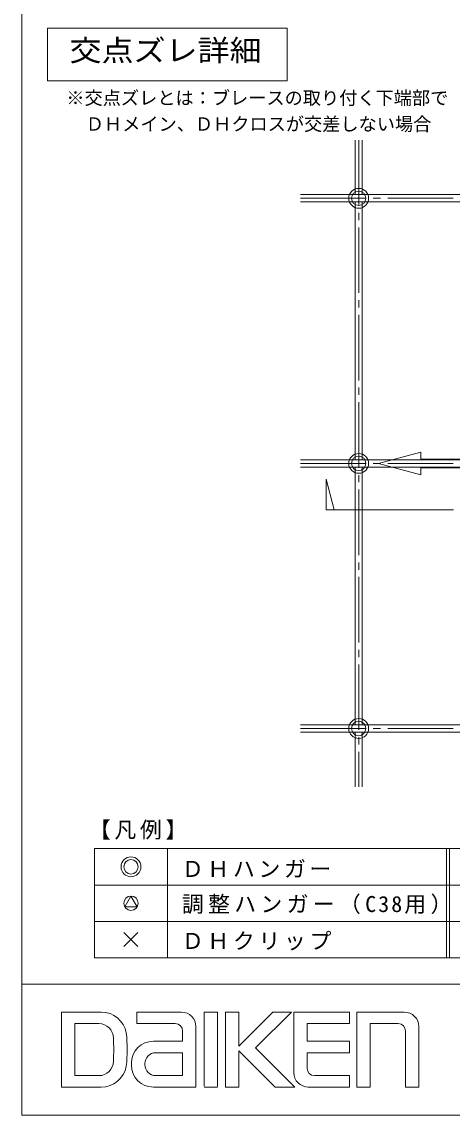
# Model space of a CAD drawing. Units: millimetres on the paper, enlarged 10 times, with parts at other scales. Extents: x -2077 to 2023, y -1433 to 1417.
# Drawn here: x -2077 to -1486, y -1433 to 68 of the extents above; entities that cross this region are included whole.
import ezdxf
from ezdxf.enums import TextEntityAlignment as Align

# ---------------------------------------------------------------- set-up
doc = ezdxf.new("R2010")
doc.units = ezdxf.units.MM
doc.header["$LTSCALE"] = 10
doc.linetypes.add('CHAIN2', pattern=[12, 9, -1, 1, -1])
doc.linetypes.add('DOUBLE_CHAIN1', pattern=[8.8, 5, -1, 0.6, -0.6, 0.6, -1])
for name, color, linetype, lineweight in [('0-0_基本', 7, 'Continuous', 9), ('0-1_軸組', 7, 'Continuous', 9), ('0-2_インサート', 7, 'Continuous', 9), ('0-3_文字', 7, 'Continuous', 9), ('0-4_ブレース', 7, 'Continuous', 9), ('F-0_図枠', 7, 'Continuous', 9)]:
    doc.layers.add(name, color=color, linetype=linetype, lineweight=lineweight)
doc.styles.add('ＭＳ ゴシック', font='')
doc.styles.get('ＭＳ ゴシック').set_extended_font_data('MS Gothic')

msp = doc.modelspace()

# ---------------------------------------------------------------- linework, layer by layer
at = {"layer": '0-0_基本', "color": 4, "linetype": 'CHAIN2'}
for p, q in [((-1614.39, -93.86), (-1614.39, -981.86)), ((-1694.39, -173.86), (-806.39, -173.86)), ((-1694.39, -537.86), (-806.39, -537.86)), ((-1694.39, -901.86), (-806.39, -901.86))]:
    msp.add_line(p, q, dxfattribs=at)
at = {"layer": '0-1_軸組'}
for p, q in [((-1619.39, -93.86), (-1619.39, -168.86)), ((-1609.39, -93.86), (-1609.39, -168.86)), ((-1694.39, -168.86), (-806.39, -168.86)), ((-1694.39, -178.86), (-806.39, -178.86)), ((-1619.39, -178.86), (-1619.39, -532.86)), ((-1609.39, -178.86), (-1609.39, -532.86)), ((-1694.39, -532.86), (-806.39, -532.86)), ((-1694.39, -542.86), (-806.39, -542.86)), ((-1619.39, -542.86), (-1619.39, -896.86)), ((-1609.39, -542.86), (-1609.39, -896.86)), ((-1694.39, -896.86), (-806.39, -896.86)), ((-1694.39, -906.86), (-806.39, -906.86)), ((-1619.39, -906.86), (-1619.39, -981.86)), ((-1609.39, -906.86), (-1609.39, -981.86))]:
    msp.add_line(p, q, dxfattribs=at)
at = {"layer": '0-2_インサート'}
for centre, radius in [((-1614.39, -173.86), 13.62), ((-1614.39, -173.86), 9.89), ((-1614.39, -537.86), 13.62), ((-1614.39, -537.86), 9.89), ((-1614.39, -901.86), 13.62), ((-1614.39, -901.86), 9.89)]:
    msp.add_circle(centre, radius, dxfattribs=at)
at = {"layer": '0-3_文字'}
for p, q in [((-2042.15, -12.54), (-2042.15, 59.66)), ((-2042.15, 59.66), (-1712.6, 59.66)), ((-1712.6, 59.66), (-1712.6, -12.54)), ((-2042.15, -12.54), (-1712.6, -12.54)), ((-1659.31, -559.61), (-1648.09, -601.46)), ((-1659.31, -601.46), (-1659.31, -559.61)), ((-1533.91, -601.46), (-1659.31, -601.46)), ((-1977.43, -1066.82), (-1977.43, -1216.82)), ((-1977.43, -1066.82), (-712.44, -1066.82)), ((-1877.43, -1066.82), (-1877.43, -1216.82)), ((-1493.67, -1066.82), (-1493.67, -1216.82)), ((-1489.67, -1066.82), (-1489.67, -1216.82)), ((-1977.43, -1116.82), (-712.44, -1116.82)), ((-1927.43, -1131.93), (-1935.99, -1146.77)), ((-1927.43, -1131.93), (-1935.99, -1146.77)), ((-1918.86, -1146.77), (-1927.43, -1131.93)), ((-1918.86, -1146.77), (-1927.43, -1131.93)), ((-1935.99, -1146.77), (-1918.86, -1146.77)), ((-1935.99, -1146.77), (-1918.86, -1146.77)), ((-1977.43, -1166.82), (-712.44, -1166.82)), ((-1937.06, -1201.46), (-1917.79, -1182.19)), ((-1937.06, -1182.19), (-1917.79, -1201.46)), ((-1937.06, -1201.46), (-1917.79, -1182.19)), ((-1937.06, -1182.19), (-1917.79, -1201.46)), ((-1977.43, -1216.82), (-712.44, -1216.82)), ((-1977.43, -1216.82), (-712.44, -1216.82))]:
    msp.add_line(p, q, dxfattribs=at)
at = {"layer": '0-3_文字', "color": 4, "linetype": 'DOUBLE_CHAIN1'}
msp.add_line((-1533.91, -601.46), (-1254.96, -601.46), dxfattribs=at)
at = {"layer": '0-3_文字'}
for centre, radius in [((-1927.43, -1091.82), 13.62), ((-1927.43, -1091.82), 13.62), ((-1927.43, -1091.82), 9.89), ((-1927.43, -1091.82), 9.89), ((-1927.43, -1141.82), 9.89), ((-1927.43, -1141.82), 9.89)]:
    msp.add_circle(centre, radius, dxfattribs=at)
at = {"layer": '0-4_ブレース'}
for q in [(-1529.19, -522.33), (-1529.19, -553.39)]:
    msp.add_line((-1587.14, -537.86), q, dxfattribs=at)
for points in [[(-1529.19, -522.33), (-1529.19, -531.86), (-1277.64, -531.86)], [(-1529.19, -553.39), (-1529.19, -543.86), (-1277.64, -543.86), (-1277.64, -531.86)]]:
    msp.add_lwpolyline(points, dxfattribs=at)
at = {"layer": 'F-0_図枠'}
for p, q in [((-2077.43, -1432.82), (-2077.43, 1417.18)), ((-2077.43, -1252.82), (2022.57, -1252.82)), ((-2023.13, -1394.33), (-2023.13, -1291.32)), ((-1968.24, -1291.32), (-2023.13, -1291.32)), ((-1919.47, -1307.07), (-1919.47, -1291.32)), ((-1858.11, -1291.32), (-1919.47, -1291.32)), ((-1826.96, -1393.01), (-1826.96, -1291.32)), ((-1797.44, -1394.33), (-1797.44, -1291.32)), ((-1779.07, -1291.32), (-1797.44, -1291.32)), ((-1779.07, -1337.9), (-1732.48, -1291.32)), ((-1779.07, -1337.9), (-1779.07, -1291.32)), ((-1756.1, -1340.53), (-1706.9, -1291.32)), ((-1706.9, -1291.32), (-1732.48, -1291.32)), ((-1626.86, -1291.32), (-1703.62, -1291.32)), ((-1703.62, -1374.33), (-1703.62, -1291.32)), ((-1626.86, -1291.32), (-1626.86, -1307.07)), ((-1617.02, -1394.33), (-1617.02, -1291.32)), ((-1551.73, -1291.32), (-1617.02, -1291.32)), ((-2004.76, -1378.58), (-2004.76, -1307.07)), ((-1971.61, -1307.07), (-2004.76, -1307.07)), ((-1866.48, -1307.07), (-1919.47, -1307.07)), ((-1856.48, -1317.07), (-1856.48, -1331.34)), ((-1838.11, -1311.32), (-1838.11, -1394.33)), ((-1626.86, -1307.07), (-1685.25, -1307.07)), ((-1685.25, -1331.34), (-1685.25, -1307.07)), ((-1598.65, -1394.33), (-1598.65, -1307.07)), ((-1560.1, -1307.07), (-1598.65, -1307.07)), ((-1550.1, -1317.07), (-1550.1, -1394.33)), ((-1531.73, -1311.32), (-1531.73, -1394.33)), ((-1896.68, -1331.34), (-1856.48, -1331.34)), ((-1626.86, -1331.34), (-1685.25, -1331.34)), ((-1626.86, -1331.34), (-1626.86, -1347.09)), ((-1893.31, -1347.09), (-1856.48, -1347.09)), ((-1856.48, -1347.09), (-1856.48, -1378.58)), ((-1779.07, -1344.46), (-1729.2, -1394.33)), ((-1779.07, -1394.33), (-1779.07, -1344.46)), ((-1756.1, -1340.53), (-1702.3, -1394.33)), ((-1626.86, -1347.09), (-1685.25, -1347.09)), ((-1685.25, -1368.58), (-1685.25, -1347.09)), ((-1926.68, -1364.33), (-1926.68, -1361.34)), ((-1908.31, -1363.58), (-1908.31, -1362.09)), ((-1971.61, -1378.58), (-2004.76, -1378.58)), ((-1893.31, -1378.58), (-1856.48, -1378.58)), ((-1675.25, -1378.58), (-1626.86, -1378.58)), ((-1626.86, -1378.58), (-1626.86, -1394.33)), ((-1968.24, -1394.33), (-2023.13, -1394.33)), ((-1896.68, -1394.33), (-1838.11, -1394.33)), ((-1826.96, -1394.33), (-1808.59, -1394.33)), ((-1797.44, -1394.33), (-1779.07, -1394.33)), ((-1729.2, -1394.33), (-1702.3, -1394.33)), ((-1683.62, -1394.33), (-1626.86, -1394.33)), ((-1617.02, -1394.33), (-1598.65, -1394.33)), ((-1550.1, -1394.33), (-1531.73, -1394.33)), ((-2077.43, -1432.82), (2022.57, -1432.82))]:
    msp.add_line(p, q, dxfattribs=at)
msp.add_lwpolyline([(-1808.59, -1393.67), (-1808.59, -1291.32), (-1826.96, -1291.32)], dxfattribs=at)
for centre, radius, start, end in [((-1968.24, -1326.32), 35, 10.62488, 90), ((-1858.11, -1311.32), 20, 0, 90), ((-1551.73, -1311.32), 20, 0, 90), ((-1971.61, -1327.07), 20, 0, 90), ((-2145.71, -1342.82), 213.1, 353.81627, 6.18373), ((-1866.48, -1317.07), 10, 0, 90), ((-1560.1, -1317.07), 10, 0, 90), ((-2216.58, -1342.82), 265.43, 356.59695, 3.40305), ((-1896.68, -1361.34), 30, 90, 180), ((-1893.31, -1362.09), 15, 90, 180), ((-1971.61, -1358.58), 20, 270, 0), ((-1968.24, -1359.33), 35, 270, 349.37512), ((-1896.68, -1364.33), 30, 180, 270), ((-1893.31, -1363.58), 15, 180, 270), ((-1683.62, -1374.33), 20, 180, 270), ((-1675.25, -1368.58), 10, 180, 270)]:
    msp.add_arc(centre, radius, start, end, dxfattribs=at)

# ---------------------------------------------------------------- texts
at = {"layer": '0-3_文字', "style": 'ＭＳ ゴシック', "width": 1.1}
msp.add_text('交点ズレ詳細', height=29.33, dxfattribs=at).set_placement((-2011.89, 5.77), align=Align.BOTTOM_LEFT)
at = {"layer": '0-3_文字', "style": 'ＭＳ ゴシック'}
for s, p in [('※交点ズレとは：ブレースの取り付く下端部で', (-2016.23, -50.68)), ('ＤＨメイン、ＤＨクロスが交差しない場合', (-1989.54, -86.52))]:
    msp.add_text(s, height=18.33, dxfattribs=at).set_placement(p, align=Align.BOTTOM_LEFT)
at = {"layer": '0-3_文字', "char_height": 21.99, "attachment_point": 7, "style": 'ＭＳ ゴシック'}
for s, insert in [('\\T1.17;【凡例】', (-1985.25, -1054.46)), ('\\T1.17;ＤＨハンガー', (-1857.43, -1106.82)), ('\\T1.17;ＤＨハンガー', (-1857.43, -1106.82)), ('\\T1.2;調整ハンガー（C38用）', (-1857.43, -1156.82)), ('\\T1.17;ＤＨクリップ', (-1857.43, -1206.82)), ('\\T1.17;ＤＨクリップ', (-1857.43, -1206.82))]:
    msp.add_mtext(s, dxfattribs=dict(at, insert=insert))

doc.saveas('drawing.dxf')
